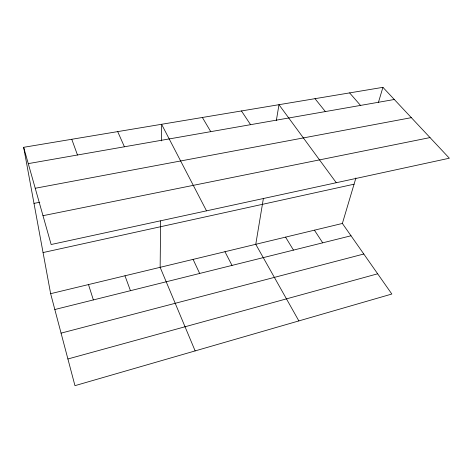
<?xml version="1.0" encoding="UTF-8"?>
<svg xmlns="http://www.w3.org/2000/svg" width="473" height="473" viewBox="0 0 473 473"><rect width="100%" height="100%" fill="white"/><g stroke="black" fill="none" stroke-linecap="round" stroke-linejoin="round"><path stroke-width="0.71" d="M160.613 220.938L160.146 267.322L195.142 350.907M161.423 140.919L161.595 124.281L206.518 210.846M263.349 198.672L255.763 244.305L298.859 320.913M276.35 120.479L278.975 104.693L336.279 182.72M23.65 147.31L51.149 244.517L449.35 158.213L382.917 87.339L23.65 147.31L50.641 293.68L74.959 385.661L391.839 294.029L342.375 223.451L355.921 177.96M378.37 102.6L382.917 87.339M67.905 358.977L377.655 273.796M61.07 333.134L363.796 254.013M54.827 309.519L351.013 235.779M50.641 293.68L342.375 223.451M43.055 252.558L354.064 184.198M42.996 215.688L430.01 137.584M33.991 203.378L39.779 202.249M35.239 188.266L411.333 117.659M28.268 163.623L394.311 99.496M349.618 92.897L360.521 105.414M314.994 98.68L325.359 111.575M241.461 110.954L250.578 124.677M314.421 230.18L322.71 242.82M285.568 237.127L293.473 250.105M202.367 117.475L210.763 131.654M224.959 251.719L232.012 265.406M193.102 259.387L199.677 273.453M117.7 131.612L124.405 146.778M124.973 275.789L130.453 290.694M71.766 139.275L77.477 155.002M88.492 284.569L93.358 299.929"/></g></svg>
